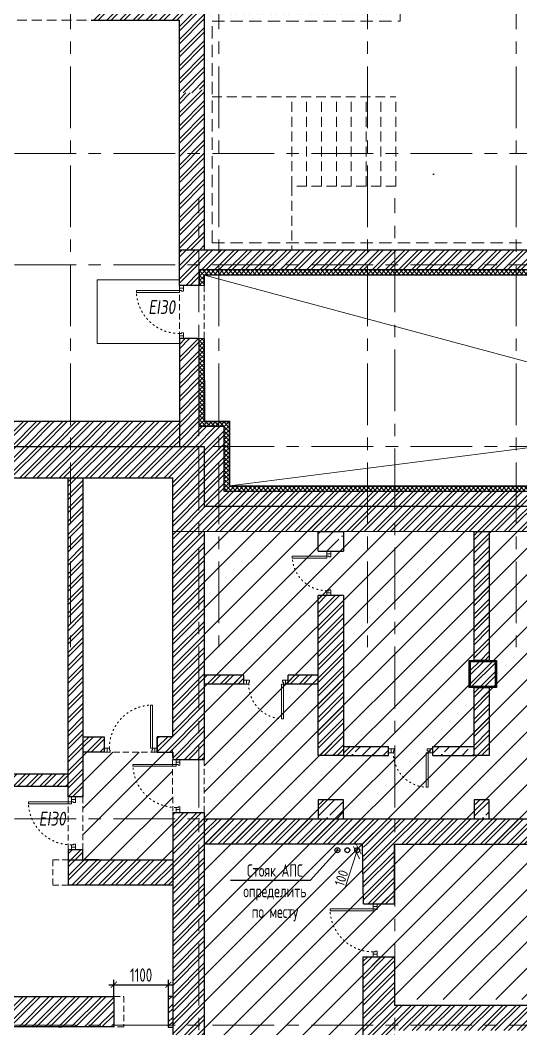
# Model space of a CAD drawing. Header units: millimetres. Extents: x -8689834 to 9419935, y 0 to 233063.
# Drawn here: x -333188 to -323075, y 70921 to 91296 of the extents above; entities that cross this region are included whole.
import ezdxf
from ezdxf import colors
from ezdxf.entities.mleader import LeaderData, LeaderLine
from ezdxf.math import Vec2, Vec3

# ---------------------------------------------------------------- set-up
doc = ezdxf.new("R2010")
doc.units = ezdxf.units.MM
doc.header["$MEASUREMENT"] = 0
for name, pattern in [('ACAD_ISO03W100', [30, 12, -18]), ('ADSK_Штриховая_ш2 п1', [3, 2, -1]), ('CENTER', [2, 1.25, -0.25, 0.25, -0.25]), ('TRATTEGGIATA', [0.75, 0.5, -0.25])]:
    doc.linetypes.add(name, pattern=pattern)
doc.layers.get('0').update_dxf_attribs({"color": 250, "lineweight": 9})
for name, color, linetype, lineweight in [('!!!_АР_перегородки блоки', 7, 'Continuous', 5), ('1 этаж тонкие линии!', 250, 'Continuous', 0), ('_АР ТЕКСТ', 250, 'Continuous', 25), ('АР_Двери', 175, 'Continuous', 18), ('АР_МосжилНии_Стены', 127, 'Continuous', 30), ('АР_Оси', 195, 'Continuous', 9), ('АР_Отметки', 250, 'Continuous', 15), ('АР_Перегородки витражные', 152, 'Continuous', 13), ('АР_Перегородки кирпич', 244, 'Continuous', 30), ('АР_Перегородки_кирпич_Штрих', 244, 'Continuous', 5), ('АР_тонкая линия', 250, 'Continuous', 0), ('АР_Штриховка кирпич', 250, 'Continuous', 9), ('АР_Штриховка монолит', 250, 'Continuous', 9), ('Отв.СС', 234, 'Continuous', 9), ('Подвал', 250, 'Continuous', 30), ('СС_СКК_Лоток', 170, 'Continuous', 25)]:
    doc.layers.add(name, color=color, linetype=linetype, lineweight=lineweight)
doc.layers.add('АР_ПБ_Двери', color=7, linetype='Continuous', lineweight=15, true_color=0xdb0000)
doc.styles.add('GOST Common', font='GOST Common.ttf', dxfattribs={"width": 0.9, "height": 200})
doc.styles.add('ISOCPEUR', font='isocpeur.ttf', dxfattribs={"width": 0.7})
doc.styles.add('Архитект', font='isocpeur.ttf', dxfattribs={"width": 0.8, "oblique": 8})
doc.dimstyles.new('ADSK_Основной_2_мм', dxfattribs={"dimscale": 304.8, "dimtxt": 201.142999, "dimasz": 0.656168, "dimexe": 0.492126, "dimexo": 0.492126, "dimgap": 0.098425, "dimtad": 1, "dimdec": 1, "dimrnd": 0.1, "dimdsep": 46, "dimtxsty": 'GOST Common', "dimblk1": 'OBLIQUE', "dimblk2": 'OBLIQUE', "dimsah": 1, "dimcen": 0.09, "dimdle": 0.492126, "dimazin": 2, "dimtfac": 1, "dimtdec": 4, "dimtix": 1, "dimtmove": 0, "dimatfit": 3, "dimfxl": 1, "dimtvp": 1, "dimtolj": 1, "dimtzin": 0, "dimlwd": 20, "dimlwe": 20, "dimarcsym": 2})
doc.dimstyles.new('R_100', dxfattribs={"dimtxt": 270, "dimasz": 120, "dimexe": 100, "dimexo": 0, "dimgap": 60, "dimtad": 1, "dimdec": 0, "dimrnd": 5, "dimzin": 0, "dimdsep": 46, "dimtxsty": 'ISOCPEUR', "dimblk": 'ARCHTICK', "dimcen": 0, "dimdle": 100, "dimclrd": 256, "dimclre": 256, "dimclrt": 256, "dimadec": 0, "dimazin": 0, "dimtfac": 2, "dimtdec": 0, "dimtofl": 0, "dimtmove": 1, "dimatfit": 3, "dimfxl": 1, "dimtvp": 3, "dimtolj": 1, "dimtzin": 0, "dimarcsym": 0})

# ---------------------------------------------------------------- blocks, each defined once
blk = doc.blocks.new('*U252')
for points in [[(-55, -80), (-55, 0), (-115, 0), (-115, -40), (-100, -40), (-100, -80), (-55, -80)], [(0, 0), (0, -80), (-55, -80), (-55, 0), (0, 0)], [(-1070, 0), (-1070, -80), (-1015, -80), (-1015, 0), (-1070, 0)], [(-1015, -80), (-1015, 0), (-955, 0), (-955, -40), (-970, -40), (-970, -80), (-1015, -80)]]:
    blk.add_lwpolyline(points)
blk.add_lwpolyline([(-100, -80), (-100, -950), (-140, -950), (-140, -80)], close=True)
at = {"linetype": 'ACAD_ISO03W100', "ltscale": 3}
blk.add_arc((-100, -80), 870, 180, 270, dxfattribs=at)
blk = doc.blocks.new('*U246')
for points in [[(-55, -80), (-55, 0), (-115, 0), (-115, -40), (-100, -40), (-100, -80), (-55, -80)], [(0, 0), (0, -80), (-55, -80), (-55, 0), (0, 0)], [(-1070, 0), (-1070, -80), (-1015, -80), (-1015, 0), (-1070, 0)], [(-1015, -80), (-1015, 0), (-955, 0), (-955, -40), (-970, -40), (-970, -80), (-1015, -80)]]:
    blk.add_lwpolyline(points)
blk.add_lwpolyline([(-100, -80), (-100, -950), (-140, -950), (-140, -80)], close=True)
at = {"linetype": 'ACAD_ISO03W100', "ltscale": 3}
blk.add_arc((-100, -80), 870, 180, 270, dxfattribs=at)
blk = doc.blocks.new('*U276')
blk.add_lwpolyline([(-100, 80), (-100, 780), (-140, 780), (-140, 80)], close=True)
for points in [[(-900, 0), (-900, 80), (-845, 80), (-845, 0), (-900, 0)], [(-845, 80), (-845, 0), (-785, 0), (-785, 40), (-800, 40), (-800, 80), (-845, 80)], [(-55, 80), (-55, 0), (-115, 0), (-115, 40), (-100, 40), (-100, 80), (-55, 80)], [(0, 0), (0, 80), (-55, 80), (-55, 0), (0, 0)]]:
    blk.add_lwpolyline(points)
at = {"linetype": 'ACAD_ISO03W100', "ltscale": 3}
blk.add_arc((-100, 80), 700, 90, 180, dxfattribs=at)
blk = doc.blocks.new('*U277')
for points in [[(-55, -80), (-55, 0), (-115, 0), (-115, -40), (-100, -40), (-100, -80), (-55, -80)], [(0, 0), (0, -80), (-55, -80), (-55, 0), (0, 0)], [(-900, 0), (-900, -80), (-845, -80), (-845, 0), (-900, 0)], [(-845, -80), (-845, 0), (-785, 0), (-785, -40), (-800, -40), (-800, -80), (-845, -80)]]:
    blk.add_lwpolyline(points)
blk.add_lwpolyline([(-100, -80), (-100, -780), (-140, -780), (-140, -80)], close=True)
at = {"linetype": 'ACAD_ISO03W100', "ltscale": 3}
blk.add_arc((-100, -80), 700, 180, 270, dxfattribs=at)
blk = doc.blocks.new('_DotSmall')
at = {"color": 0, "linetype": 'ByBlock', "const_width": 0.5}
blk.add_lwpolyline([(-0.0625, 0, 1), (0.0625, 0, 1)], format="xyb", close=True, dxfattribs=at)
blk = doc.blocks.new('_Oblique')
at = {"color": 0, "linetype": 'ByBlock', "lineweight": -2}
blk.add_line((-0.5, -0.5), (0.5, 0.5), dxfattribs=at)
blk = doc.blocks.new('*D1388')
at = {"layer": 'Отв.СС', "color": 0, "lineweight": 20, "transparency": 16777216}
for p in [(-326363, 74576), (-326633, 73754)]:
    blk.add_line(p, (-326394, 74481), dxfattribs=at)
at = {"layer": 'Отв.СС', "color": 0, "lineweight": 20, "transparency": 16777216, "xscale": 200, "yscale": 200, "zscale": 200}
for p, rotation in [((-326394, 74481), 71.82517072430504), ((-326363, 74576), 251.8251707243051)]:
    blk.add_blockref('_Oblique', p, dxfattribs=dict(at, rotation=rotation))
at = {"layer": 'Отв.СС', "color": 0, "transparency": 16777216, "insert": (-326700, 73968), "char_height": 200, "attachment_point": 5, "rotation": 71.8252, "style": 'GOST Common'}
blk.add_mtext('\\A1;100', dxfattribs=at)
blk = doc.blocks.new('_Dot')
at = {"color": 0, "linetype": 'ByBlock', "lineweight": -2}
blk.add_line((-0.5, 0), (-1, 0), dxfattribs=at)
at = {"color": 0, "linetype": 'ByBlock', "const_width": 0.5}
blk.add_lwpolyline([(-0.25, 0, 1), (0.25, 0, 1)], format="xyb", close=True, dxfattribs=at)
blk = doc.blocks.new('_ArchTick')
at = {"color": 0, "linetype": 'ByBlock', "const_width": 0.15}
blk.add_lwpolyline([(-0.5, -0.5), (0.5, 0.5)], dxfattribs=at)
blk = doc.blocks.new('*D1697')
at = {"layer": 'АР_Перегородки витражные', "lineweight": -2, "ltscale": 500, "transparency": 16777216}
for p, q in [((-331396, 71813), (-330094, 71813)), ((-331296, 71576), (-331296, 71913)), ((-330194, 71576), (-330194, 71913))]:
    blk.add_line(p, q, dxfattribs=at)
at = {"layer": 'АР_Перегородки витражные', "lineweight": -2, "ltscale": 500, "transparency": 16777216, "xscale": 120, "yscale": 120, "zscale": 120, "rotation": 180}
blk.add_blockref('_ArchTick', (-331296, 71813), dxfattribs=at)
at = {"layer": 'АР_Перегородки витражные', "lineweight": -2, "ltscale": 500, "transparency": 16777216, "xscale": 120, "yscale": 120, "zscale": 120}
blk.add_blockref('_ArchTick', (-330194, 71813), dxfattribs=at)
at = {"layer": 'АР_Перегородки витражные', "ltscale": 500, "transparency": 16777216, "insert": (-330745, 72008), "char_height": 270, "attachment_point": 5, "style": 'ISOCPEUR'}
blk.add_mtext('\\A1;1100', dxfattribs=at)
blk = doc.blocks.new('*U1733')
for points in [[(-55, -80), (-55, 0), (-115, 0), (-115, -40), (-100, -40), (-100, -80), (-55, -80)], [(0, 0), (0, -80), (-55, -80), (-55, 0), (0, 0)], [(-1070, 0), (-1070, -80), (-1015, -80), (-1015, 0), (-1070, 0)], [(-1015, -80), (-1015, 0), (-955, 0), (-955, -40), (-970, -40), (-970, -80), (-1015, -80)]]:
    blk.add_lwpolyline(points)
blk.add_lwpolyline([(-100, -80), (-100, -950), (-140, -950), (-140, -80)], close=True)
at = {"linetype": 'ACAD_ISO03W100', "ltscale": 3}
blk.add_arc((-100, -80), 870, 180, 270, dxfattribs=at)

msp = doc.modelspace()

# ---------------------------------------------------------------- hatches: boundary and pattern name
at = {"layer": '!!!_АР_перегородки блоки', "lineweight": 5, "ltscale": 100, "true_color": 0x636466}
h = msp.add_hatch(dxfattribs=at)
h.set_pattern_fill('ANSI31', color=251, scale=3000, angle=180, style=0)
h.paths.add_polyline_path([(-327484.708, 61936.604), (-327484.708, 62094), (-326484.708, 62094), (-326484.708, 61936.604), (-326484.708, 61850.244), (-326197.463, 61850.244), (-326197.463, 71514.553), (-325612.063, 71514.553), (-295741.642, 71514.553), (-295741.641, 71680), (-295741.641, 81263.107), (-329468.316, 81263.107), (-329468.316, 61850.244), (-327484.708, 61850.244)])
h = msp.add_hatch(dxfattribs=at)
h.set_pattern_fill('ANSI31', color=251, scale=3000, angle=180, style=0)
h.paths.add_polyline_path([(-330105.469, 74335.57), (-331919.42, 74332.351), (-331922.606, 76510.532), (-330108.656, 76511.461)])
at = {"layer": '1 этаж тонкие линии!', "ltscale": 100, "transparency": 33554559}
h = msp.add_hatch(dxfattribs=at)
h.set_pattern_fill('ANSI37', scale=500, style=0)
h.paths.add_polyline_path([(-312975.754, 86253.449), (-312975.747, 86155.327), (-314046.908, 86154.344), (-314046.732, 86252.664), (-320016.385, 86252.576), (-320016.688, 86154.271), (-320816.521, 86153.742), (-320816.526, 86252.711), (-329569.439, 86252.563), (-329569.439, 85936.108), (-329469.908, 85936.229), (-329474.543, 85936.263), (-329472.59, 84864.982), (-329569.454, 84865.047), (-329569.454, 83085.565), (-329065.818, 83085.5), (-329065.818, 81775.682), (-312753.3, 81775.682), (-312753.3, 86252.63)])
h.paths.add_polyline_path([(-314051.792, 86154.515), (-314052.677, 86154.332), (-329474.313, 86153.756), (-329470.35, 83185.5), (-328965.818, 83185.81), (-328965.818, 81875.993), (-312853.3, 81875.682), (-312853.327, 86154.686)], flags=16)
at = {"layer": 'АР_Перегородки_кирпич_Штрих', "ltscale": 100}
h = msp.add_hatch(dxfattribs=at)
h.set_pattern_fill('ANSI32', color=256, scale=500)
h.paths.add_polyline_path([(-332219.281, 76075.325), (-333716.827, 76075.325), (-333716.827, 75825.325), (-332219.29, 75825.325)])
at = {"layer": 'АР_Штриховка кирпич', "ltscale": 100}
h = msp.add_hatch(dxfattribs=at)
h.set_pattern_fill('ANSI32', color=256, scale=500)
h.set_pattern_definition([(45, (-1298418.67, 164822.8), (-132.58252, 132.58252), []), (45, (-1298330.29, 164822.8), (-132.58252, 132.58252), [])])
h.paths.add_polyline_path([(-329581.106, 89825.798), (-329581.553, 89825.798)])
h.paths.add_polyline_path([(-329581.106, 89900), (-329462.192, 89900), (-329462.192, 91425.682), (-325662.036, 91425.682), (-325662.036, 91935.682), (-326172.071, 91935.682), (-329171.994, 91935.682), (-329172.092, 92315.338), (-329681.98, 92315.338), (-329682.036, 91935.682), (-331750.926, 91935.682), (-331750.926, 91295.682), (-329972.192, 91295.682), (-329972.192, 89830.5), (-329651.106, 89830.5)])
h = msp.add_hatch(dxfattribs=at)
h.set_pattern_fill('ANSI32', color=256, scale=500)
h.set_pattern_definition([(45, (-15289.27, 0), (-132.58252, 132.58252), []), (45, (-15200.88, 0), (-132.58252, 132.58252), [])])
h.paths.add_polyline_path([(-329462.192, 89890.798), (-329581.106, 89890.798), (-329581.106, 89825.798), (-329651.106, 89825.798), (-329972.192, 89825.798), (-329972.192, 88600.682), (-329462.192, 88600.682)])
h.paths.add_polyline_path([(-329462.192, 88600.682), (-329972.192, 88600.682), (-329972.192, 86650.682), (-329877.01, 86650.682), (-329462.192, 86650.682)])
h = msp.add_hatch(dxfattribs=at)
h.set_pattern_fill('ANSI32', color=256, scale=500)
h.paths.add_polyline_path([(-329971.818, 86650.704), (-320817.872, 86650.661), (-320814.816, 86246.718), (-329569.508, 86258.559), (-329569.508, 85936.071), (-329971.818, 85936.071)])
h = msp.add_hatch(dxfattribs=at)
h.set_pattern_fill('ANSI32', color=256, scale=500)
h.paths.add_polyline_path([(-329468.316, 82685.682), (-329972.026, 82685.682), (-329971.609, 84865.189), (-329569.454, 84865.112), (-329569.454, 83085.5), (-329065.818, 83085.5), (-329065.818, 81775.682), (-296113.817, 81775.661), (-296113.817, 83086), (-295478.348, 83086), (-295478.348, 86252.637), (-295076.831, 86252.633), (-295076.831, 82685.682), (-295715.317, 82685.682), (-295715.317, 81707.5), (-295705.291, 80957.162), (-329468.316, 80969.003)])
h = msp.add_hatch(dxfattribs=at)
h.set_pattern_fill('ANSI32', color=256, scale=500)
h.paths.add_polyline_path([(-346852.069, 83700.689), (-347492.006, 83700.682), (-347492.014, 82045.67), (-340491.827, 82045.695), (-340491.827, 82685.68), (-329971.818, 82685.68), (-329971.818, 83192.411), (-341131.827, 83192.405), (-341131.827, 82685.689), (-346851.951, 82685.676)])
h = msp.add_hatch(dxfattribs=at)
h.set_pattern_fill('ANSI32', color=256, scale=500)
h.paths.add_polyline_path([(-339853.318, 82050.5), (-330106.827, 82051.497), (-330106.828, 80969.207), (-329468.316, 80969.003), (-329468.316, 82685.682), (-329576.827, 82685.682), (-329971.818, 82685.755), (-340493.318, 82685.682), (-340493.318, 64815.685), (-346842.012, 64815.685), (-346842.012, 55105.682), (-333741.706, 55105.68), (-333741.706, 61455.681), (-332347.87, 61455.684), (-332347.87, 62094), (-334239.751, 62094), (-334239.751, 55506.503), (-346441.827, 55506.497), (-346441.082, 64414.997), (-340492.572, 64415.003), (-340517.573, 61455.682), (-334214.005, 61455.682), (-334225.318, 62094.728), (-339853.263, 62094.728), (-339853.372, 64904.622)])
h = msp.add_hatch(dxfattribs=at)
h.set_pattern_fill('ANSI32', color=256, scale=500)
h.paths.add_polyline_path([(-332219.797, 75648.813), (-332218.616, 82051.51), (-331922.35, 82051.488), (-331922.119, 75607.235), (-332221.997, 75607.235), (-332219.297, 75648.769)])
h = msp.add_hatch(dxfattribs=at)
h.set_pattern_fill('ANSI32', color=256, scale=500)
h.paths.add_polyline_path([(-330106.213, 80969.137), (-329467.316, 80969.093), (-329468.316, 76363.5), (-330106.827, 76363.5), (-330106.827, 76510.844), (-330420.655, 76510.82), (-330420.655, 76821.958), (-330106.295, 76821.934)])
h = msp.add_hatch(dxfattribs=at)
h.set_pattern_fill('ANSI32', color=256, scale=500)
h.paths.add_polyline_path([(-324018.299, 80967.052), (-323719.939, 80967.025), (-323719.368, 78362.828), (-324017.342, 78362.81)])
h = msp.add_hatch(dxfattribs=at)
h.set_pattern_fill('ANSI32', color=256, scale=500)
h.paths.add_polyline_path([(-327169.704, 76683.99), (-327169.261, 79671.298), (-326656.884, 79671.254), (-326657.327, 76443.946), (-327169.318, 76443.946), (-327169.318, 76683.946)])
h = msp.add_hatch(dxfattribs=at)
h.set_pattern_fill('ANSI32', color=256, scale=500)
h.paths.add_polyline_path([(-324118.299, 78362.828), (-323567.628, 78362.793), (-323567.057, 77812.819), (-324117.342, 77812.81)])
h = msp.add_hatch(dxfattribs=at)
h.set_pattern_fill('ANSI32', color=256, scale=500)
h.paths.add_polyline_path([(-329469.273, 78062.464), (-328671.477, 78062.433), (-328670.907, 77882.459), (-329468.316, 77882.446)])
h = msp.add_hatch(dxfattribs=at)
h.set_pattern_fill('ANSI32', color=256, scale=500)
h.paths.add_polyline_path([(-327777.279, 78062.464), (-327169.603, 78062.433), (-327169.033, 77882.459), (-327776.323, 77882.446)])
h = msp.add_hatch(dxfattribs=at)
h.set_pattern_fill('ANSI32', color=256, scale=500)
h.paths.add_polyline_path([(-324018.347, 77813.023), (-323719.987, 77812.997), (-323719.417, 76444.159), (-324017.391, 76444.141)])
h = msp.add_hatch(dxfattribs=at)
h.set_pattern_fill('ANSI32', color=256, scale=500)
h.paths.add_polyline_path([(-331920.247, 76821.976), (-331490.94, 76821.945), (-331490.37, 76510.858), (-331919.291, 76510.844)])
h = msp.add_hatch(dxfattribs=at)
h.set_pattern_fill('ANSI32', color=256, scale=500)
h.paths.add_polyline_path([(-330107.214, 62334.044), (-330107.02, 75293.522), (-329468.123, 75293.478), (-329468.316, 62094), (-330106.827, 62094), (-330106.827, 62334)])
h = msp.add_hatch(dxfattribs=at)
h.set_pattern_fill('ANSI32', color=256, scale=500)
h.paths.add_polyline_path([(-314247.975, 75165.375), (-314248.018, 74653.009), (-329468.316, 74654.009), (-329468.316, 75165.99)])
h = msp.add_hatch(dxfattribs=at)
h.set_pattern_fill('ANSI32', color=256, scale=500)
h.paths.add_polyline_path([(-326253.183, 74660.017), (-325627.792, 74656.991), (-325627.222, 73443.48), (-326252.227, 73446.462)])
h = msp.add_hatch(dxfattribs=at)
h.set_pattern_fill('ANSI32', color=256, scale=500)
h.paths.add_polyline_path([(-331919.419, 74537.235), (-332219.301, 74537.235), (-332219.301, 74335.028), (-331919.419, 74335.028)])
h.paths.add_polyline_path([(-330106.827, 74335.028), (-331960.604, 74335.028), (-332241.41, 74335.028), (-332219.301, 74335.028), (-332219.301, 73822.611), (-330106.827, 73822.711)])
h.paths.add_polyline_path([(-333716.828, 74335.017), (-333716.83, 74335.018), (-333716.822, 73822.675), (-333716.827, 73822.679)])
h = msp.add_hatch(dxfattribs=at)
h.set_pattern_fill('ANSI32', color=256, scale=500)
h.paths.add_polyline_path([(-325621.921, 72376.462), (-326262.863, 72376.462), (-326262.176, 70995.682), (-325615.554, 70995.682), (-325615.554, 71514.804), (-325621.234, 71514.804)])
h.paths.add_polyline_path([(-321160.553, 71394.088), (-325615.553, 71394.125), (-325615.554, 70995.682), (-321166.318, 70885.682)])
h.paths.add_polyline_path([(-321166.318, 70885.682), (-325615.554, 70995.682), (-325615.554, 61476.5), (-325615.554, 66645.682), (-299206.827, 66645.682), (-299194.281, 67045.708), (-325615.554, 67045.708), (-325621.827, 70885.682), (-321160.554, 70885.682)])
h.paths.add_polyline_path([(-295715.317, 71393.875), (-314071.817, 71394.028), (-317825.521, 71394.062), (-317828.54, 72245.918), (-318274.066, 72245.918), (-318274.066, 71394.064), (-321160.582, 71394.088), (-321166.318, 70885.682), (-295715.318, 70995.682)])
h.paths.add_polyline_path([(-318274.066, 71394.062), (-317841.818, 71394.062)], flags=16)
h.paths.add_polyline_path([(-295715.318, 70998.997), (-321166.318, 70885.682), (-295715.318, 70891)], flags=17)
h.paths.add_polyline_path([(-327484.708, 61455.682), (-327484.708, 62093.922), (-331276.045, 62093.681), (-331277.641, 61455.363), (-325615.554, 61455.682), (-325615.554, 70995.682), (-326256.7, 70995.682), (-326255.105, 62094), (-326484.708, 62093.985), (-326484.708, 61455.682)])
h = msp.add_hatch(dxfattribs=at)
h.set_pattern_fill('ANSI32', color=256, scale=500)
h.set_pattern_definition([(45, (0, 5897.26), (-132.58252, 132.58252), []), (45, (88.39, 5897.26), (-132.58252, 132.58252), [])])
h.paths.add_polyline_path([(-331297.327, 71576.03), (-333716.827, 71576.03), (-333716.827, 70956.73), (-331297.327, 70959.162)])
h.paths.add_polyline_path([(-330106.827, 71576.03), (-330195.908, 71576.245), (-330195.908, 70956.945), (-330106.827, 70956.73)])
at = {"layer": 'АР_Штриховка монолит', "ltscale": 300}
h = msp.add_hatch(dxfattribs=at)
h.set_pattern_fill('ANSI35', color=256, scale=1500)
h.paths.add_polyline_path([(-327170.274, 80968.106), (-326657.112, 80968.075), (-326656.542, 80567.013), (-327169.318, 80567)])
h = msp.add_hatch(dxfattribs=at)
h.set_pattern_fill('ANSI35', color=256, scale=1200)
h.set_pattern_definition([(45, (16224.6, 200.95), (-212.13203, 212.13203), []), (45, (16436.73, 200.95), (-212.13203, 212.13203), [375, -75, 0, -75])])
h.paths.add_polyline_path([(-326657.784, 76623.964), (-325749.829, 76623.933), (-325749.259, 76443.959), (-326656.827, 76443.946)])
h = msp.add_hatch(dxfattribs=at)
h.set_pattern_fill('ANSI35', color=256, scale=1200)
h.set_pattern_definition([(45, (18031.88, 200.95), (-212.13203, 212.13203), []), (45, (18244.02, 200.95), (-212.13203, 212.13203), [375, -75, 0, -75])])
h.paths.add_polyline_path([(-324850.5, 76623.964), (-324017.673, 76623.933), (-324017.102, 76443.959), (-324849.544, 76443.946)])
h = msp.add_hatch(dxfattribs=at)
h.set_pattern_fill('ANSI35', color=256, scale=1200)
h.set_pattern_definition([(45, (15712.1, -1077.32), (-212.13203, 212.13203), []), (45, (15924.24, -1077.32), (-212.13203, 212.13203), [375, -75, 0, -75])])
h.paths.add_polyline_path([(-327170.274, 75544.21), (-326657.112, 75544.175), (-326656.542, 75165.691), (-327169.318, 75165.682)])
h = msp.add_hatch(dxfattribs=at)
h.set_pattern_fill('ANSI35', color=256, scale=1200)
h.set_pattern_definition([(45, (18864.04, -1077.32), (-212.13203, 212.13203), []), (45, (19076.17, -1077.32), (-212.13203, 212.13203), [375, -75, 0, -75])])
h.paths.add_polyline_path([(-324018.347, 75544.21), (-323716.806, 75544.175), (-323716.236, 75165.691), (-324017.391, 75165.682)])

# ---------------------------------------------------------------- linework, layer by layer
at = {"linetype": 'TRATTEGGIATA', "ltscale": 500}
for p, q in [((-325514.191, 91275.682), (-325514.213, 99595.682)), ((-329312.189, 91275.878), (-325514.191, 91275.954)), ((-329312.1, 86799.392), (-329312.189, 91275.878)), ((-329312.192, 86799.392), (-321935.807, 86799.54))]:
    msp.add_line(p, q, dxfattribs=at)
at = {"color": 1, "lineweight": 30}
for centre in [(-326778.713, 74528.857), (-326578.713, 74528.857), (-326378.713, 74528.857)]:
    msp.add_circle(centre, 50, dxfattribs=at)
at = {"layer": '_АР ТЕКСТ', "color": 242, "linetype": 'ByBlock', "lineweight": -2, "true_color": 0xcd2027}
msp.add_line((-324851.289, 88184.438), (-324825.281, 88184.438), dxfattribs=at)
at = {"layer": 'АР_МосжилНии_Стены', "ltscale": 100}
for p, q in [((-331750.926, 91295.682, 1.084), (-329972.192, 91295.682)), ((-329972.192, 89825.798), (-329972.192, 91295.682)), ((-329462.192, 89760.798), (-329462.192, 91425.682)), ((-329462.192, 86650.682), (-329462.192, 89890.798)), ((-329972.192, 86650.682), (-329972.192, 89825.798)), ((-320816.526, 86650.682), (-329972.192, 86650.682)), ((-320816.344, 86650.682), (-329972.01, 86650.682)), ((-329971.818, 84865.19), (-329971.818, 82685.682)), ((-329569.454, 84864.967), (-329971.818, 84864.967)), ((-329569.454, 83085.5), (-329569.454, 84864.967)), ((-329065.818, 83085.5), (-329569.454, 83085.5)), ((-329065.818, 81775.682), (-329065.818, 83085.5)), ((-340491.827, 82685.68), (-329468.316, 82685.682)), ((-329468.316, 82685.682), (-329468.316, 81468.107)), ((-333716.827, 82051.5), (-330106.827, 82051.497)), ((-332219.297, 75607.235), (-332219.078, 82051.499)), ((-331923.268, 82051.499), (-331919.419, 75607.235)), ((-330106.828, 80826.455), (-330106.827, 82051.5)), ((-329468.316, 81475.682), (-295715.317, 81475.682)), ((-329468.316, 80969.003), (-329468.316, 76363.5)), ((-330106.295, 76821.934), (-330106.826, 80826.455)), ((-330420.655, 76510.996), (-330420.655, 76810.874)), ((-331919.419, 75607.235), (-332219.297, 75607.235)), ((-331602.429, 74335.017), (-331883.235, 74335.017)), ((-330106.827, 73822.69), (-332219.302, 73822.69)), ((-333716.827, 71576.03), (-331295.908, 71576.298)), ((-331297.327, 71575.54), (-331297.327, 70959.162)), ((-330106.827, 71576.033), (-330195.908, 71576.033)), ((-330195.908, 71576.033), (-330195.908, 70957.65)), ((-331297.327, 70959.162), (-333716.85, 70958.139)), ((-332347.87, 70956.997), (-332413.414, 70956.997)), ((-330195.908, 70957.65), (-330106.827, 70957.65))]:
    msp.add_line(p, q, dxfattribs=at)
for points in [[(-320816.344, 86252.637), (-329569.508, 86252.637), (-329569.399, 85936.071), (-329971.818, 85936.071), (-329971.818, 86650.682)], [(-346852.01, 82685.682), (-341131.827, 82685.682), (-341131.827, 83192.411), (-329971.818, 83192.411)], [(-296113.817, 81775.682), (-329065.818, 81775.682)], [(-295079.398, 80956.943), (-330109.369, 80969.228)], [(-327169.318, 80567), (-327169.318, 80968.197), (-326656.827, 80968.197), (-326656.827, 80567)], [(-327169.318, 80567), (-326656.827, 80567)], [(-326656.827, 79671.276), (-326656.827, 76443.946), (-327169.318, 76443.946), (-327169.318, 79671.276)], [(-326656.827, 79671.276), (-327169.318, 79671.276)], [(-328671.192, 78062.446), (-329468.316, 78062.446)], [(-328671.374, 78062.446), (-329268.38, 78062.446)], [(-328671.374, 77882.446), (-328671.374, 78062.446)], [(-328671.192, 77882.446), (-328671.192, 78062.446)], [(-327169.318, 78062.446), (-327776.323, 78062.446)], [(-327776.323, 77882.446), (-327776.323, 78062.446)], [(-328671.192, 77882.446), (-329468.316, 77882.446)], [(-328671.374, 77882.446), (-329268.38, 77882.446)], [(-327169.318, 77882.446), (-327776.323, 77882.446)], [(-331919.291, 76821.958), (-331490.655, 76821.958), (-331490.655, 76510.844), (-331919.291, 76510.844)], [(-330106.295, 76821.934), (-330420.655, 76821.958), (-330420.655, 76510.82), (-330106.827, 76510.844), (-330106.827, 76363.5), (-329468.316, 76363.5)], [(-326656.827, 76623.946), (-325749.544, 76623.946)], [(-325749.544, 76443.946), (-325749.544, 76623.946)], [(-324849.544, 76623.946), (-324017.391, 76623.946)], [(-324849.544, 76443.946), (-324849.544, 76623.946)], [(-326656.827, 76443.946), (-325749.544, 76443.946)], [(-324849.544, 76443.946), (-324017.391, 76443.946)], [(-330106.827, 75293.5), (-330106.827, 62099.438)], [(-330106.827, 75293.5), (-329468.316, 75293.5), (-329468.316, 62094)], [(-329468.316, 75165.682), (-314247.997, 75165.682), (-314247.997, 74654.01)], [(-326252.227, 73446.462), (-326270.773, 74654.009), (-329468.316, 74654.009)], [(-325627.507, 73446.462), (-325627.507, 74654.009), (-318274.066, 74654.01), (-318274.066, 73046.31), (-317829.408, 73046.316), (-317829.408, 73046.316), (-317829.408, 74654.01)], [(-295715.317, 74654.01), (-295715.317, 71393.875), (-325621.827, 71394.125), (-325622.218, 72376.462)], [(-331919.419, 74335.047), (-331919.419, 74537.235), (-332219.301, 74537.235), (-332219.302, 73822.69)], [(-332219.301, 74335.028), (-330106.827, 74335.028)], [(-326252.227, 73446.462), (-325627.507, 73446.462)], [(-326262.566, 72376.462), (-325622.218, 72376.462)], [(-326262.176, 62094), (-326262.566, 72372.812)]]:
    msp.add_lwpolyline(points, dxfattribs=at)
for points in [[(-323716.473, 78362.81), (-324017.342, 78362.81), (-324017.391, 80967.038), (-323716.521, 80967.038)], [(-324117.342, 78362.81), (-323567.342, 78362.81), (-323567.342, 77812.81), (-324117.342, 77812.81)], [(-324092.342, 78337.81), (-323592.342, 78337.81), (-323592.342, 77837.81), (-324092.342, 77837.81)], [(-323716.521, 76443.946), (-324017.391, 76443.946), (-324017.342, 77812.81), (-323716.473, 77812.81)], [(-326656.827, 75544.193), (-327169.318, 75544.193), (-327169.318, 75165.682), (-326656.827, 75165.682)], [(-323716.521, 75544.193), (-324017.391, 75544.193), (-324017.391, 75165.682), (-323716.521, 75165.682)]]:
    msp.add_lwpolyline(points, close=True, dxfattribs=at)
at = {"layer": 'АР_Оси', "linetype": 'CENTER', "ltscale": 1000}
for p, q in [((-332172.071, 134363.151), (-332172.071, 78630.803)), ((-329172.071, 134363.151), (-329172.071, 78630.803)), ((-326172.071, 134363.151), (-326172.071, 78630.803)), ((-323172.071, 134363.151), (-323172.071, 78630.803)), ((-359305.765, 88600.682), (-276127.363, 88600.682)), ((-329577.01, 53394.411), (-329577.01, 87701.889)), ((-325622.01, 53394.411), (-325622.01, 87701.889)), ((-359305.765, 86350.682), (-276127.363, 86350.682)), ((-359305.765, 82685.682), (-275708.6, 82685.682)), ((-359305.765, 75165.682), (-275708.6, 75165.682)), ((-359305.765, 70995.682), (-275708.6, 70995.682))]:
    msp.add_line(p, q, dxfattribs=at)
at = {"layer": 'АР_Перегородки кирпич', "linetype": 'Continuous', "ltscale": 100}
for p, q in [((-333716.827, 76075.325), (-332219.297, 76075.325)), ((-333716.827, 75825.325), (-332219.297, 75825.325))]:
    msp.add_line(p, q, dxfattribs=at)
at = {"layer": 'АР_тонкая линия', "linetype": 'ADSK_Штриховая_ш2 п1', "ltscale": 100}
for p, q in [((-333250.926, 91295.682), (-331750.926, 91295.682, 1.084)), ((-329312.192, 89745.461), (-325601.055, 89745.461)), ((-327701.085, 87944.375), (-327701.063, 89745.553)), ((-327401.071, 87944.211), (-327401.071, 89745.541)), ((-327101.071, 87944.23), (-327101.071, 89745.53)), ((-326801.071, 87944.249), (-326801.071, 89745.518)), ((-326501.071, 87944.268), (-326501.071, 89745.507)), ((-326201.071, 87944.287), (-326201.071, 89745.495)), ((-325901.071, 87944.307), (-325901.071, 89745.484)), ((-325601.071, 87944.326), (-325601.071, 89745.472)), ((-325601.071, 87944.375), (-327701.057, 87944.375)), ((-327701.057, 87944.192), (-327701.057, 86650.682))]:
    msp.add_line(p, q, dxfattribs=at)
at = {"layer": 'АР_тонкая линия', "color": 18, "ltscale": 500, "true_color": 0x000000}
for p, q in [((-329601.357, 85936.071), (-329464.543, 85936.32, -1.486)), ((-329569.454, 84864.967), (-329472.591, 84865.143, -1.378))]:
    msp.add_line(p, q, dxfattribs=at)
at = {"layer": 'АР_тонкая линия', "color": 18, "ltscale": 500, "true_color": 0x000000, "elevation": -1.378}
for points in [[(-329474.543, 85936.229), (-329474.785, 86154.144), (-320816.492, 86153.152)], [(-312975.76, 86154.645), (-312853.3, 86154.203), (-312853.3, 81876.303), (-328965.818, 81876.303), (-328965.818, 83185.5), (-329470.793, 83185.5), (-329472.59, 84864.982)], [(-329464.543, 85936.247), (-329464.767, 86144.143), (-320816.493, 86143.152)], [(-312975.336, 86144.195), (-312863.3, 86144.197), (-312863.3, 81886.303), (-328955.818, 81886.303), (-328955.818, 83195.5), (-329460.811, 83195.5), (-329462.59, 84865)]]:
    msp.add_lwpolyline(points, dxfattribs=at)
at = {"layer": 'Подвал', "lineweight": 13, "ltscale": 500}
for p, q in [((-329464.767, 86144.143, -1.378), (-320586.718, 83760.56)), ((-328955.818, 81886.303, -1.378), (-320586.718, 82958.835))]:
    msp.add_line(p, q, dxfattribs=at)
at = {"layer": 'Подвал', "linetype": 'TRATTEGGIATA', "lineweight": 13, "ltscale": 250}
for p, q in [((-329971.818, 85936.071), (-329971.98, 84865.042)), ((-329474.543, 85936.229, -1.378), (-329472.59, 84864.982, -1.378)), ((-331490.655, 76510.996), (-330420.655, 76510.996)), ((-330109.566, 76544.367), (-330106.827, 75318.147)), ((-329468.316, 76363.5), (-329469.101, 75293.5)), ((-332219.301, 74537.235), (-332219.297, 75607.235)), ((-331919.419, 75607.235), (-331919.419, 74537.235)), ((-332528.36, 74335.028), (-332528.353, 73822.689)), ((-332219.302, 73822.69), (-332528.353, 73822.69)), ((-331295.908, 71576.03), (-331095.908, 71576.03)), ((-331095.908, 71576.032), (-331095.908, 70959.248)), ((-331095.908, 70959.248), (-331297.327, 70959.162))]:
    msp.add_line(p, q, dxfattribs=at)
at = {"layer": 'Подвал', "lineweight": 9, "ltscale": 100}
for points in [[(-329971.818, 86050.104), (-331635.154, 86050.104), (-331635.154, 84765.19), (-329971.818, 84765.19)], [(-331635.154, 86050.104), (-331635.154, 84765.19)]]:
    msp.add_lwpolyline(points, dxfattribs=at)
at = {"layer": 'Подвал', "linetype": 'TRATTEGGIATA', "lineweight": 13, "ltscale": 250}
msp.add_lwpolyline([(-332528.36, 74335.028), (-332219.301, 74335.028)], dxfattribs=at)

# ---------------------------------------------------------------- block references
at = {"layer": 'АР_Двери', "xscale": -1}
for name, p, rotation in [('*U252', (-329890.517, 85936.071), 270), ('*U277', (-326911.512, 80571.276), 270), ('*U276', (-327771.374, 77962.446), 180), ('*U1733', (-330415.706, 76510.82), 180), ('*U276', (-324849.544, 76579.358), 180), ('*U246', (-329959.584, 76363.5), 270), ('*U246', (-332072.058, 75607.235), 270), ('*U246', (-325978.486, 73446.462), 270)]:
    msp.add_blockref(name, p, dxfattribs=dict(at, rotation=rotation))

# ---------------------------------------------------------------- texts
at = {"layer": 'АР_ПБ_Двери', "lineweight": 35, "style": 'Архитект', "oblique": 8, "width": 0.8}
for p in [(-330599.227, 85359.749), (-332811.678, 75026.05)]:
    msp.add_text('EI30', height=280, dxfattribs=at).set_placement(p)

# ---------------------------------------------------------------- dimensions: what is measured, and where the dimension line sits
at = {"layer": 'АР_Перегородки витражные', "ltscale": 500}
dim = msp.add_linear_dim(base=(-330194.49, 71812.528), p1=(-331295.908, 71576.298), p2=(-330194.49, 71576.298), dimstyle='R_100', override={"dimpost": '\\X'}, dxfattribs=at)
dim.commit()
dim.dimension.update_dxf_attribs({"geometry": '*D1697', "text_midpoint": (-330745.199, 72007.528)})
at = {"layer": 'Отв.СС', "color": 1}
dim = msp.add_diameter_dim_2p(p1=(-326363.117, 74576.363), p2=(-326394.309, 74481.352), dimstyle='ADSK_Основной_2_мм', override={"dimpost": '<>'}, dxfattribs=at)
dim.commit()
dim.dimension.update_dxf_attribs({"geometry": '*D1388', "text_midpoint": (-326699.671, 73967.987)})

# ---------------------------------------------------------------- leaders
at = {"layer": 'АР_Отметки'}
ml = msp.add_multileader_mtext('Standard', dxfattribs=at)
ml.set_content('{\\W0.8;-2,430}', color=256, style='ISOCPEUR')
ml.set_leader_properties(color=256, linetype='Continuous', lineweight=-1)
ml.set_arrow_properties(name='DOTSMALL')
ml.build(insert=Vec2(0, 0))
ml.multileader.update_dxf_attribs({"has_text_frame": 1, "text_left_attachment_type": 4, "text_right_attachment_type": 4, "dogleg_length": 100, "arrow_head_size": 180})
ctx = ml.context
ctx.base_point, ctx.char_height, ctx.arrow_head_size, ctx.landing_gap_size, ctx.plane_origin = Vec3(-336711.886, 117132.656), 250, 180, 50, Vec3(-335659.193, 115477.482)
ctx.left_attachment, ctx.right_attachment = 4, 4
notes = []
notes.append((ctx, [(0, (0, 0, 0), (0, 0), (1, 0), 1, [])]))
ctx.mtext.insert, ctx.mtext.width, ctx.mtext.line_spacing_style, ctx.mtext.flow_direction = Vec3(-336661.886, 117465.989), 852.69703, 2, 5
ml = msp.add_multileader_mtext('Standard', dxfattribs=at)
ml.set_content('{\\W0.8;-2,730}', color=256, style='ISOCPEUR')
ml.set_leader_properties(color=256, linetype='Continuous', lineweight=-1)
ml.set_arrow_properties(name='DOTSMALL')
ml.build(insert=Vec2(0, 0))
ml.multileader.update_dxf_attribs({"has_text_frame": 1, "text_left_attachment_type": 4, "text_right_attachment_type": 4, "dogleg_length": 100, "arrow_head_size": 180})
ctx = ml.context
ctx.base_point, ctx.char_height, ctx.arrow_head_size, ctx.landing_gap_size, ctx.plane_origin = Vec3(-346371.356, 101933.6), 250, 180, 50, Vec3(-346327.75, 100655.48)
ctx.left_attachment, ctx.right_attachment = 4, 4
notes.append((ctx, [(0, (0, 0, 0), (0, 0), (1, 0), 1, [])]))
ctx.mtext.insert, ctx.mtext.width, ctx.mtext.defined_height, ctx.mtext.line_spacing_style, ctx.mtext.flow_direction = Vec3(-346321.356, 102266.933), 769.98896, 343.888, 2, 5
ml = msp.add_multileader_mtext('Standard', dxfattribs=at)
ml.set_content('{\\W0.8;-2,730}', color=256, style='ISOCPEUR')
ml.set_leader_properties(color=256, linetype='Continuous', lineweight=-1)
ml.set_arrow_properties(name='DOTSMALL')
ml.build(insert=Vec2(0, 0))
ml.multileader.update_dxf_attribs({"has_text_frame": 1, "text_left_attachment_type": 4, "text_right_attachment_type": 4, "dogleg_length": 100, "arrow_head_size": 180})
ctx = ml.context
ctx.base_point, ctx.char_height, ctx.arrow_head_size, ctx.landing_gap_size, ctx.plane_origin = Vec3(-343122.46, 91149.378), 250, 180, 50, Vec3(-347780.969, 87297.071)
ctx.left_attachment, ctx.right_attachment = 4, 4
notes.append((ctx, [(0, (0, 0, 0), (0, 0), (1, 0), 1, [])]))
ctx.mtext.insert, ctx.mtext.width, ctx.mtext.defined_height, ctx.mtext.line_spacing_style, ctx.mtext.flow_direction = Vec3(-343072.46, 91482.712), 769.98896, 343.888, 2, 5
ml = msp.add_multileader_mtext('Standard', dxfattribs=at)
ml.set_content('{\\W0.8;-2,430}', color=256, style='ISOCPEUR')
ml.set_leader_properties(color=256, linetype='Continuous', lineweight=-1)
ml.set_arrow_properties(name='DOTSMALL')
ml.build(insert=Vec2(0, 0))
ml.multileader.update_dxf_attribs({"has_text_frame": 1, "text_left_attachment_type": 4, "text_right_attachment_type": 4, "dogleg_length": 100, "arrow_head_size": 180})
ctx = ml.context
ctx.base_point, ctx.char_height, ctx.arrow_head_size, ctx.landing_gap_size, ctx.plane_origin = Vec3(-334177.775, 87942.722), 250, 180, 50, Vec3(-333125.082, 86287.549)
ctx.left_attachment, ctx.right_attachment = 4, 4
notes.append((ctx, [(0, (0, 0, 0), (0, 0), (1, 0), 1, [])]))
ctx.mtext.insert, ctx.mtext.width, ctx.mtext.line_spacing_style, ctx.mtext.flow_direction = Vec3(-334127.775, 88276.056), 852.69703, 2, 5
at = {"layer": 'СС_СКК_Лоток', "color": 1, "lineweight": 0, "transparency": 33554687}
ml = msp.add_multileader_mtext('Standard', dxfattribs=at)
ml.set_content('Стояк АПС\\Pопределить по месту', color=1, style='ISOCPEUR')
ml.set_leader_properties()
ml.set_arrow_properties(name='DOT')
ml.build(insert=Vec2(0, 0))
ml.multileader.update_dxf_attribs({"text_left_attachment_type": 6, "text_right_attachment_type": 6, "dogleg_length": 100, "arrow_head_size": 50})
ctx = ml.context
ctx.base_point, ctx.char_height, ctx.arrow_head_size, ctx.landing_gap_size, ctx.plane_origin = Vec3(-328655.226, 73919.028), 250, 50, 0, Vec3(-326077.153, 71593.492)
ctx.left_attachment, ctx.right_attachment, ctx.text_align_type = 6, 6, 1
notes.append((ctx, [(0, (1, 1, 0), (-327330.226, 73919.028), (-1, 0), 100, [(0, [(-326778.713, 74528.857)], 0, [])])]))
ctx.mtext.insert, ctx.mtext.width, ctx.mtext.defined_height, ctx.mtext.alignment, ctx.mtext.flow_direction = Vec3(-328042.726, 74244.028), 1493.31818, 690.218, 2, 5
for ctx, leaders in notes:
    for number, flags, end, landing, length, lines in leaders:
        leader = LeaderData()
        leader.index, (leader.has_last_leader_line, leader.has_dogleg_vector, leader.attachment_direction) = number, flags
        leader.last_leader_point, leader.dogleg_vector, leader.dogleg_length = Vec3(end), Vec3(landing), length
        for number, points, colour, breaks in lines:
            line = LeaderLine()
            line.index, line.vertices, line.color, line.breaks = number, Vec3.list(points), colors.encode_raw_color(colour), breaks
            leader.lines.append(line)
        ctx.leaders.append(leader)

doc.saveas('drawing.dxf')
